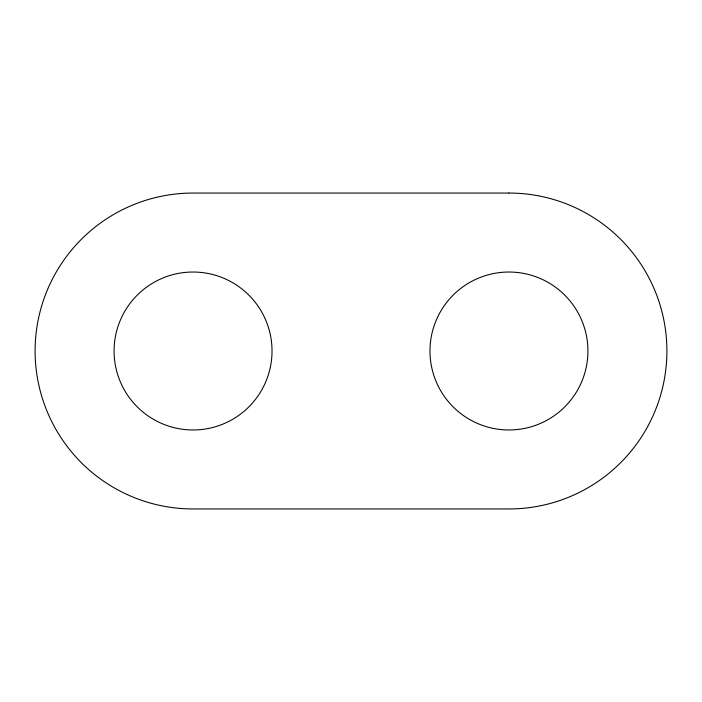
<?xml version="1.0" encoding="UTF-8"?>
<svg xmlns="http://www.w3.org/2000/svg" width="702" height="702" viewBox="0 0 702 702"><rect width="100%" height="100%" fill="white"/><g stroke="black" fill="none" stroke-linecap="round" stroke-linejoin="round"><path stroke-width="1.05" d="M508.95 193.05L193.05 193.05A157.95 157.95 0 0 0 35.1 351A157.95 157.95 0 0 0 193.05 508.95L508.95 508.95A157.95 157.95 0 0 0 666.9 351A157.95 157.95 0 0 0 508.95 193.05M153.562 419.392A78.975 78.975 0 0 0 272.025 351A78.975 78.975 0 0 0 153.562 282.608A78.975 78.975 0 0 0 153.562 419.392M469.462 419.392A78.975 78.975 0 0 0 587.925 351A78.975 78.975 0 0 0 469.462 282.608A78.975 78.975 0 0 0 469.462 419.392"/></g></svg>
